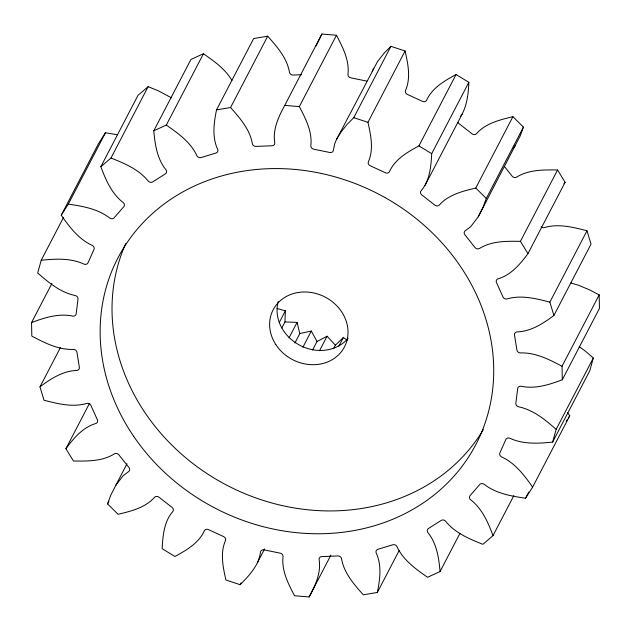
<?xml version="1.0" encoding="UTF-8"?>
<svg xmlns="http://www.w3.org/2000/svg" width="631" height="631" viewBox="0 0 631 631"><rect width="100%" height="100%" fill="white"/><g stroke="black" fill="none" stroke-linecap="round" stroke-linejoin="round"><path stroke-width="0.95" d="M281.836 327.946L284.96 321.952L285.378 310.815L277.112 308.512M316.084 45.984L321.873 34.05L336.473 35.249L299.331 106.592C305.609 118.612 312.487 131.792 310.823 145.785A3.289 2.887 27.5 0 0 313.82 149.224L329.682 152.45A3.289 2.887 27.5 0 0 333.365 150.375L334.698 143.836L336.481 139.554L377.527 61.546L384.247 53.028L390.904 46.331L405.078 50.985C407.973 63.786 411.041 77.992 405.496 90.525A3.289 2.887 27.5 0 0 407.516 94.469L422.376 101.323A3.289 2.887 27.5 0 0 426.619 100.274C432.132 87.867 444.658 80.744 456.063 74.521L468.841 82.306L431.699 153.656C431.036 166.497 429.885 180.726 421.027 190.846A3.289 2.887 27.5 0 0 421.926 195.034L434.767 205.059A3.289 2.887 27.5 0 0 439.279 205.091C448.46 194.624 462.768 191.154 475.766 188.046L512.908 116.703L523.422 127.099L520.204 135.886L478.195 216.883L470.655 226.703L465.236 230.749A3.289 2.887 27.5 0 0 464.96 234.89L474.906 247.399A3.289 2.887 27.5 0 0 479.379 248.519C491.517 240.892 506.59 241.137 520.425 241.342L527.958 253.638C520.204 264.144 511 275.069 497.977 278.855A3.289 2.887 27.5 0 0 496.534 282.68L502.915 296.815A3.289 2.887 27.5 0 0 507.048 298.944C521.151 294.74 536.042 298.55 549.853 302.131L553.892 315.476C543.117 323.553 530.923 331.496 517.018 331.898A3.289 2.887 27.5 0 0 514.517 335.132L516.892 349.937A3.289 2.887 27.5 0 0 520.394 352.934C535.34 352.366 549.183 359.457 562.04 366.256L562.308 379.752C549.309 384.729 535.072 389.232 521.064 386.251A3.289 2.887 27.5 0 0 517.665 388.68L515.874 403.138A3.289 2.887 27.5 0 0 518.516 406.798C533.219 409.764 545.176 419.725 556.163 429.348L552.646 442.079C538.401 443.569 523.146 444.461 509.832 438.214A3.289 2.887 27.5 0 0 505.77 439.673L499.933 452.798A3.289 2.887 27.5 0 0 501.535 456.876C515.03 463.02 524.345 475.277 532.619 487.124L525.552 498.214C511.134 496.147 495.848 493.474 484.087 484.245A3.289 2.887 27.5 0 0 479.647 484.632L470.166 495.54A3.289 2.887 27.5 0 0 470.608 499.744C482.108 508.57 488.11 522.405 493.016 535.624L482.881 544.324C469.314 538.937 454.935 532.935 445.596 521.206A3.289 2.887 27.5 0 0 441.069 520.496L428.583 528.439A3.289 2.887 27.5 0 0 427.85 532.485C436.731 543.409 438.9 557.962 440.052 571.56L427.542 577.27C415.734 569.02 403.114 560.076 396.97 546.58A3.289 2.887 27.5 0 0 392.671 544.821L378.032 549.254A3.289 2.887 27.5 0 0 376.171 552.874C381.936 565.289 379.988 579.534 377.33 592.477L363.29 594.812C353.991 584.322 343.895 572.948 341.521 558.632A3.289 2.887 27.5 0 0 337.743 555.95L321.96 556.574A3.289 2.887 27.5 0 0 319.089 559.523C321.345 572.767 315.287 585.607 309.127 596.95L294.527 595.751C288.257 583.73 281.379 570.55 283.043 556.558A3.289 2.887 27.5 0 0 280.038 553.127L264.176 549.893A3.289 2.887 27.5 0 0 260.493 551.967C258.923 565.273 249.206 575.646 240.095 584.669L225.922 580.015C223.027 567.214 219.959 553.008 225.504 540.475A3.289 2.887 27.5 0 0 223.484 536.531L208.624 529.677A3.289 2.887 27.5 0 0 204.381 530.726C198.868 543.133 186.342 550.256 174.937 556.479L162.159 548.694C162.83 535.845 163.981 521.616 172.839 511.496A3.289 2.887 27.5 0 0 171.94 507.316L159.091 497.291A3.289 2.887 27.5 0 0 154.579 497.252C145.406 507.726 131.098 511.189 118.092 514.297L107.578 503.901L110.796 495.114L126.981 463.706M468.841 82.306C468.431 93.167 467.161 104.383 462.113 114.172L424.971 185.514M301.61 74.718L293.257 75.05A3.289 2.887 27.5 0 1 289.479 72.368C287.105 58.052 277.009 46.678 267.71 36.188L253.67 38.523L216.528 109.865C213.87 122.808 211.921 137.053 217.695 149.468A3.289 2.887 27.5 0 1 215.826 153.088L201.186 157.521A3.289 2.887 27.5 0 1 196.896 155.762C190.743 142.267 178.123 133.322 166.324 125.072L153.806 130.783C154.958 144.381 157.135 158.933 166.008 169.857A3.289 2.887 27.5 0 1 165.275 173.911L152.789 181.846A3.289 2.887 27.5 0 1 148.269 181.136C138.923 169.408 124.544 163.405 110.977 158.018L100.842 166.718C105.756 179.938 111.75 193.772 123.25 202.598A3.289 2.887 27.5 0 1 123.7 206.81L114.211 217.711A3.289 2.887 27.5 0 1 109.77 218.105C98.01 208.869 82.724 206.195 68.306 204.136L61.239 215.218C69.52 227.065 78.828 239.323 92.323 245.475A3.289 2.887 27.5 0 1 93.924 249.545L88.088 262.67A3.289 2.887 27.5 0 1 84.033 264.129C70.711 257.882 55.465 258.781 41.212 260.264L37.694 272.994C48.682 282.617 60.647 292.579 75.341 295.545A3.289 2.887 27.5 0 1 77.984 299.204L76.193 313.662A3.289 2.887 27.5 0 1 72.802 316.092C58.786 313.11 44.556 317.622 31.55 322.591L31.818 336.094C44.675 342.885 58.517 349.976 73.464 349.408A3.289 2.887 27.5 0 1 76.966 352.413L79.348 367.21A3.289 2.887 27.5 0 1 76.84 370.444C62.942 370.847 50.74 378.789 39.974 386.866L44.012 400.22C57.815 403.793 72.715 407.602 86.81 403.398A3.289 2.887 27.5 0 1 90.943 405.528L97.324 419.662A3.289 2.887 27.5 0 1 95.88 423.488C82.858 427.274 73.661 438.198 65.9 448.712L73.441 461.001C87.267 461.206 102.34 461.45 114.479 453.823A3.289 2.887 27.5 0 1 118.951 454.943L128.905 467.453A3.289 2.887 27.5 0 1 128.621 471.594L123.203 475.648L115.662 485.46M579.195 346.656L585.331 351.081L593.306 358.006L589.788 370.736L552.646 442.079M523.422 127.099L486.28 198.442L483.062 207.228L478.195 216.883M372.195 71.634L373.615 68.211M61.239 215.218L98.381 143.876L105.448 132.786L117.642 134.774M68.306 204.136L105.448 132.786M41.212 260.264L63.408 217.632M100.842 166.718L137.984 95.376L148.119 86.676L157.995 90.627L171.443 97.805M110.977 158.018L148.119 86.676M31.55 322.591L51.931 283.437M153.806 130.783L190.948 59.44L203.458 53.73C214.043 61.175 225.338 69.016 231.908 80.453M166.324 125.072L203.458 53.73M39.974 386.866L60.355 347.713M216.528 109.865L230.567 107.53L267.71 36.188M65.9 448.712L89.452 403.469M230.567 107.53C239.867 118.021 249.963 129.394 252.337 143.71A3.289 2.887 27.5 0 0 256.115 146.392L271.906 145.769A3.289 2.887 27.5 0 0 274.777 142.819C272.513 129.576 278.571 116.735 284.731 105.393L321.873 34.05M107.578 503.901L108.934 501.298M336.481 139.554L340.385 132.889L347.105 124.37L353.762 117.674L390.904 46.331M456.063 74.521L418.921 145.864C407.516 152.087 394.99 159.209 389.477 171.616A3.289 2.887 27.5 0 1 385.233 172.673L370.373 165.811A3.289 2.887 27.5 0 1 368.354 161.867C373.899 149.334 370.831 135.129 367.936 122.327L405.078 50.985M279.139 322.796L285.378 310.815M289.061 337.79L297.083 322.378L284.96 321.952M294.914 342.972L299.82 333.554L297.083 322.378M302.848 347.31L311.312 331.046L317.007 341.489L312.55 350.055M319.515 350.773L327.095 336.22L335.369 345.228L333.586 348.651M338.886 346.111L343.343 337.553L347.302 340.227M240.095 584.669L241.003 582.934M257.385 562.789L264.626 548.867M309.127 596.95L330.873 555.185M520.425 241.342L557.559 169.999C543.733 169.794 528.66 169.55 516.521 177.177A3.289 2.887 27.5 0 1 512.049 176.057L504.437 166.489M527.958 253.638L565.1 182.288L557.559 169.999M377.33 592.477L399.068 550.713M549.853 302.131L586.988 230.78C573.185 227.207 558.285 223.398 544.19 227.602A3.289 2.887 27.5 0 1 541.027 226.813M553.892 315.476L591.026 244.134L586.988 230.78M440.052 571.56L459.983 533.282M562.04 366.256L599.182 294.906L589.756 289.952L578.39 285.212L570.929 282.996M562.308 379.752L599.45 308.409L599.182 294.906M493.016 535.624L513.855 495.603M556.163 429.348L593.306 358.006M525.552 498.214L528.723 492.117M532.619 487.124L569.761 415.782L567.584 412.713M566.228 421.327L567.237 419.741M568.247 418.156L569.761 415.782M513.137 148.727L515.338 145.54M460.417 116.451L462.113 114.172M563.964 183.787L565.1 182.288M335.369 345.228L343.343 337.553M317.007 341.489L327.095 336.22M512.908 116.703C499.902 119.811 485.594 123.274 476.421 133.748A3.289 2.887 27.5 0 1 471.909 133.709L459.06 123.684A3.289 2.887 27.5 0 1 457.964 122.43M299.82 333.554L311.312 331.046M284.731 105.393L299.331 106.592M366.824 81.107L350.962 77.873A3.289 2.887 27.5 0 1 347.957 74.442C349.621 60.45 342.743 47.27 336.473 35.249M353.762 117.674L367.936 122.327M418.921 145.864L431.699 153.656M475.766 188.046L486.28 198.442M483.33 429.593A201.825 177.027 27.5 0 1 227.105 485.381A201.825 177.027 27.5 0 1 125.75 243.527M348.138 338.263A40.195 35.257 27.5 0 1 299.835 345.283A40.195 35.257 27.5 0 1 278.2 301.579M133.717 436.392A201.825 177.027 27.5 0 0 473.763 448.412A201.825 177.027 27.5 0 0 283.311 168.706A201.825 177.027 27.5 0 0 133.717 436.392M275.889 344.692A40.195 35.257 27.5 0 0 343.698 348.304A40.195 35.257 27.5 0 0 306.863 292.035A40.195 35.257 27.5 0 0 275.889 344.692"/></g></svg>
